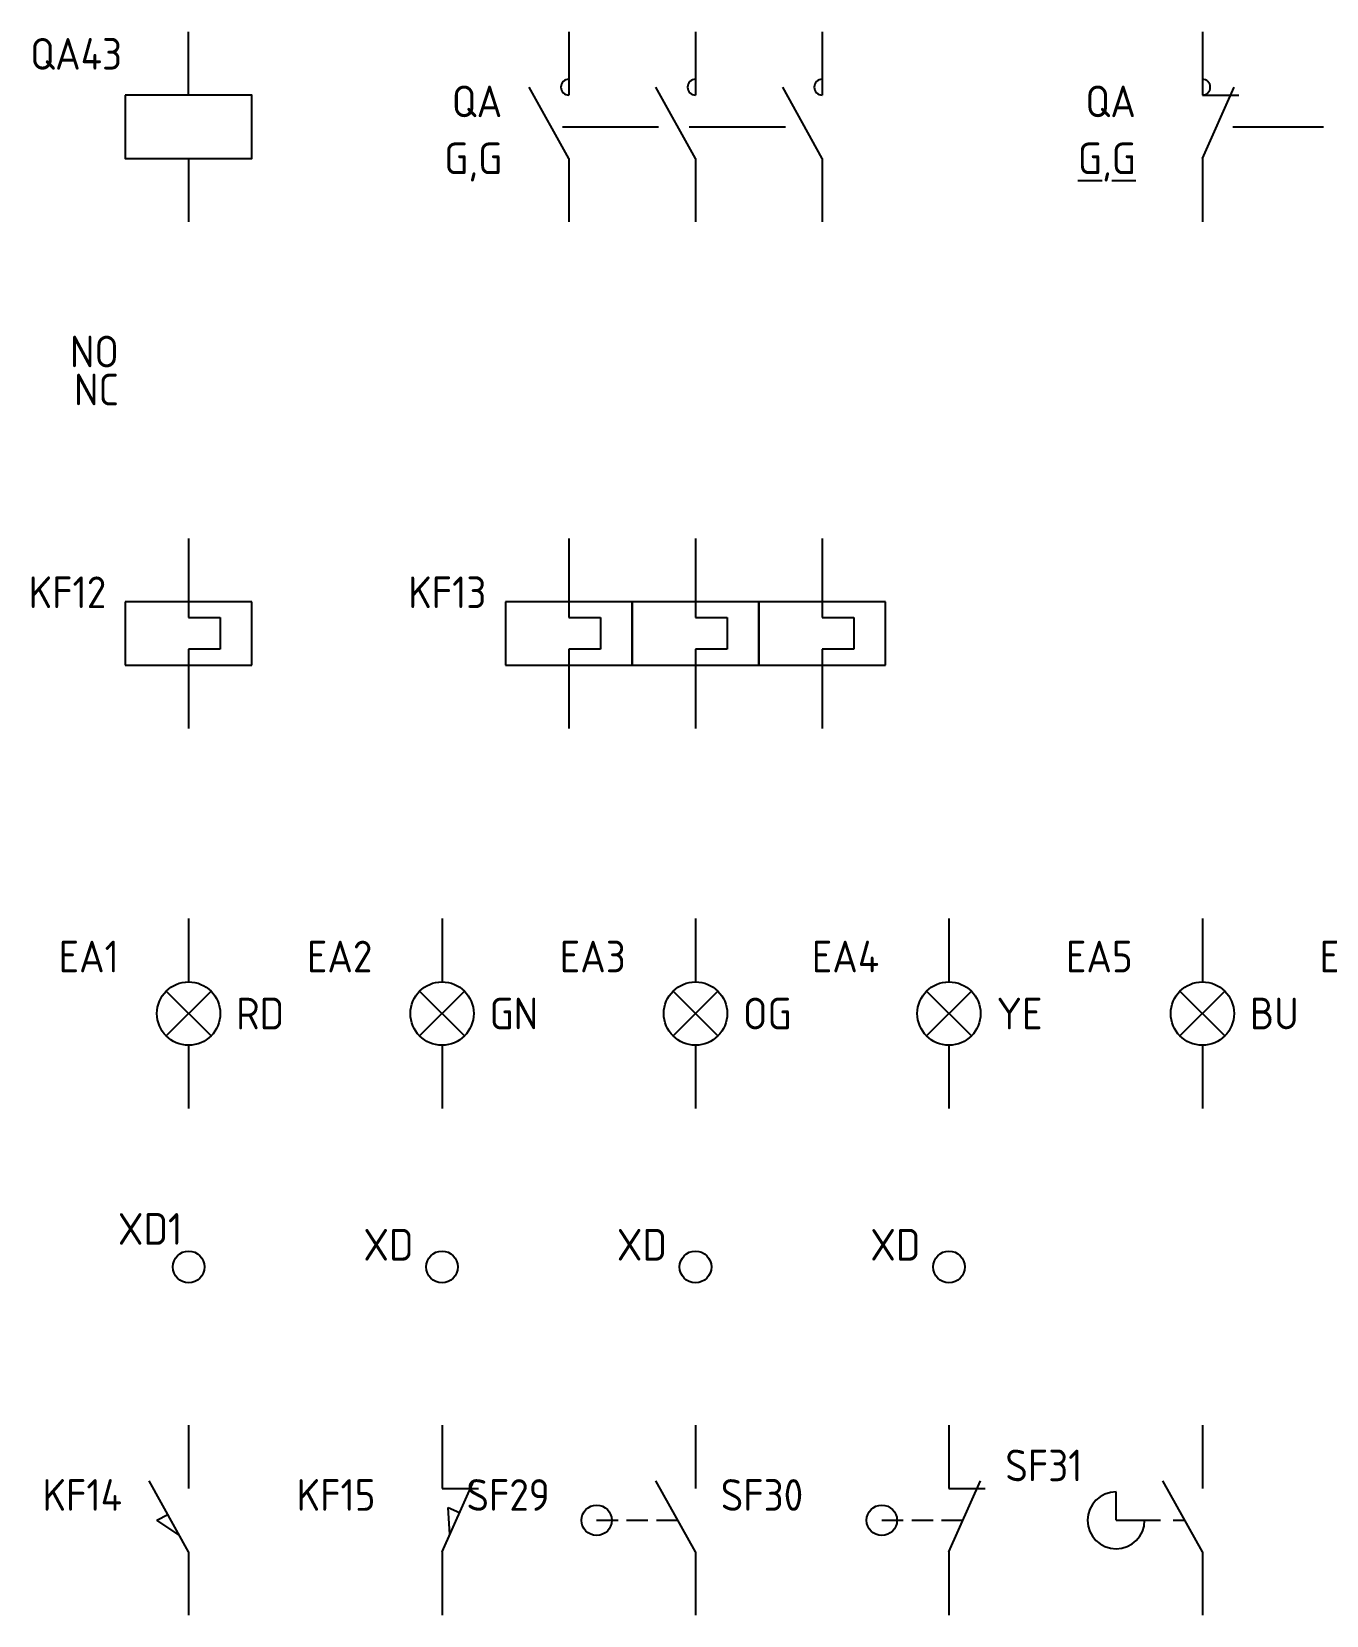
# Model space of a CAD drawing. Header units: millimetres. Extents: x 1746 to 2533, y 1027 to 2108.
# Drawn here: x 1757.6 to 1859.8, y 1422.5 to 1547.5 of the extents above; entities that cross this region are included whole.
import ezdxf
from ezdxf.enums import TextEntityAlignment as Align

# ---------------------------------------------------------------- set-up
doc = ezdxf.new("R2010")
doc.units = ezdxf.units.MM
for name, color, linetype in [('LINK', 7, 'Continuous'), ('MISC', 7, 'Continuous'), ('SYMS', 7, 'Continuous'), ('TAGS', 7, 'Continuous'), ('XREFCHILD', 7, 'Continuous')]:
    doc.layers.add(name, color=color, linetype=linetype)
doc.styles.add('WD_IEC', font='isocp2.shx', dxfattribs={"width": 0.9, "height": 4})

# ---------------------------------------------------------------- blocks, each defined once
blk = doc.blocks.new('VMS1')
for p, q in [((0, 2.5), (0, 7.5)), ((0, -2.5), (0, -7.5))]:
    blk.add_line(p, q)
blk.add_lwpolyline([(-5, 2.5), (-5, -2.5), (5, -2.5), (5, 2.5)], close=True)
at = {"style": 'WD_IEC'}
for tag, p in [('INST', (-5.25, 10.5)), ('LOC', (-5.25, 7.5)), ('TAG1', (-5.25, 4.5)), ('DESC1', (-5.25, -6.85)), ('DESC2', (-5.25, -9.85)), ('DESC3', (-5.25, -12.85))]:
    blk.add_attdef(tag, text='', height=2.5, dxfattribs=at).set_placement(p, align=Align.RIGHT)
at = {"style": 'WD_IEC', "flags": 1}
for tag, p, height in [('X2TERM01', (0, 7.5), 0.32), ('X4LINK', (-5, 0), 0.32), ('X1LINK', (5, 0), 0.32), ('ASSYCODE', (1, -4), 1), ('FAMILY', (1, -5.5), 1), ('CATDESC', (1, -7), 1), ('X8TERM02', (0, -7.5), 0.32)]:
    blk.add_attdef(tag, p, '', height=height, dxfattribs=at)
at = {"style": 'WD_IEC'}
blk.add_attdef('TERM01', text='', height=2, rotation=90, dxfattribs=at).set_placement((-1, 7.5), align=Align.RIGHT)
at = {"style": 'WD_IEC', "flags": 9}
for tag, p in [('MFG', (-6, 1)), ('CAT', (-6, -1.5))]:
    blk.add_attdef(tag, text='', height=1.5, dxfattribs=at).set_placement(p, align=Align.RIGHT)
at = {"style": 'WD_IEC'}
blk.add_attdef('TERM02', (-1, -7.5), '', height=2, rotation=90, dxfattribs=at)
at = {"lineweight": 9, "style": 'WD_IEC'}
for tag, p in [('NO', (-5.5, -16.5)), ('NC', (-5.5, -19.5))]:
    blk.add_attdef(tag, text='', height=2.5, dxfattribs=at).set_placement(p, align=Align.TOP_RIGHT)
for tag, p in [('XREFNO', (-4, -16.5)), ('XREFNC', (-4, -19.5))]:
    blk.add_attdef(tag, text='', height=2.5, dxfattribs=at).set_placement(p, align=Align.TOP_LEFT)
blk = doc.blocks.new('VMS21P')
for p, q in [((0, 7.5), (0, 2.5)), ((0, -2.5), (-3.12, 3.12)), ((0, -2.5), (0, -7.5))]:
    blk.add_line(p, q)
blk.add_arc((0, 3.12), 0.625, 90, 270)
at = {"style": 'WD_IEC'}
for tag, p in [('INST', (-5.25, 6.75)), ('LOC', (-5.25, 3.75)), ('TAG2', (-5.25, 0.75)), ('XREF', (-5.25, -3.75)), ('DESC1', (-5.25, -6.75)), ('DESC2', (-5.25, -9.75)), ('DESC3', (-5.25, -12.75))]:
    blk.add_attdef(tag, text='', height=2.5, dxfattribs=at).set_placement(p, align=Align.RIGHT)
at = {"style": 'WD_IEC', "flags": 1}
for tag, p, height in [('X2TERM01', (0, 7.5), 0.32), ('X4LINK', (-2.91, 0), 0.32), ('X1LINK', (-0.5, 0), 0.32), ('CONTACT', (4, -3.5), 1), ('FAMILY', (4, -5), 1), ('X8TERM02', (0, -7.5), 0.32)]:
    blk.add_attdef(tag, p, '', height=height, dxfattribs=at)
at = {"style": 'WD_IEC'}
blk.add_attdef('TERM01', text='', height=2, rotation=90, dxfattribs=at).set_placement((-1, 7.5), align=Align.RIGHT)
blk.add_attdef('TERM02', (-1, -7.5), '', height=2, rotation=90, dxfattribs=at)
blk = doc.blocks.new('VMS22P')
for p, q in [((0, 7.5), (0, 2.5)), ((0, -2.5), (2.5, 3.12)), ((0, 2.5), (2.87, 2.5)), ((0, -2.5), (0, -7.5))]:
    blk.add_line(p, q)
blk.add_arc((0, 3.12), 0.625, 270, 90)
at = {"style": 'WD_IEC'}
for tag, p in [('INST', (-5.25, 6.75)), ('LOC', (-5.25, 3.75)), ('TAG2', (-5.25, 0.75)), ('XREF', (-5.25, -3.75)), ('DESC1', (-5.25, -6.75)), ('DESC2', (-5.25, -9.75)), ('DESC3', (-5.25, -12.75))]:
    blk.add_attdef(tag, text='', height=2.5, dxfattribs=at).set_placement(p, align=Align.RIGHT)
at = {"style": 'WD_IEC', "flags": 1}
for tag, p, height in [('X2TERM01', (0, 7.5), 0.32), ('X4LINK', (-0.44, 0), 0.32), ('X1LINK', (2.4, 0), 0.32), ('CONTACT', (4, -3.5), 1), ('FAMILY', (4, -5), 1), ('X8TERM02', (0, -7.5), 0.32)]:
    blk.add_attdef(tag, p, '', height=height, dxfattribs=at)
at = {"style": 'WD_IEC'}
blk.add_attdef('TERM01', text='', height=2, rotation=90, dxfattribs=at).set_placement((-1, 7.5), align=Align.RIGHT)
blk.add_attdef('TERM02', (-1, -7.5), '', height=2, rotation=90, dxfattribs=at)
blk = doc.blocks.new('VOL1')
for p, q in [((0, 7.5), (0, 1.25)), ((-5, 2.5), (-5, -2.5)), ((5, 2.5), (-5, 2.5)), ((5, -2.5), (5, 2.5)), ((0, 1.25), (2.5, 1.25)), ((2.5, 1.25), (2.5, -1.25)), ((0, -1.25), (0, -7.5)), ((2.5, -1.25), (0, -1.25)), ((-5, -2.5), (5, -2.5))]:
    blk.add_line(p, q)
at = {"style": 'WD_IEC'}
for tag, p in [('INST', (-6.5, 9)), ('LOC', (-6.5, 5.5)), ('TAG1', (-6.5, 2)), ('RATING1', (-6.5, -2.5)), ('XREF', (-6.5, -6.5)), ('DESC1', (-6.5, -10.35)), ('DESC2', (-6.5, -13.85)), ('DESC3', (-6.5, -17.35))]:
    blk.add_attdef(tag, text='', height=2.5, dxfattribs=at).set_placement(p, align=Align.RIGHT)
at = {"style": 'WD_IEC', "flags": 1}
for tag, p, height in [('X2TERM01', (0, 7.5), 0.32), ('MFG', (2.75, 6.5), 1.5), ('CAT', (2.75, 4), 1.5), ('X4LINK', (-5, 0), 0.32), ('X1LINK', (5, 0), 0.32), ('ASSYCODE', (1, -4), 1), ('FAMILY', (1, -5.5), 1), ('CATDESC', (1, -7), 1), ('X8TERM02', (0, -7.5), 0.32)]:
    blk.add_attdef(tag, p, '', height=height, dxfattribs=at)
at = {"style": 'WD_IEC'}
blk.add_attdef('TERM01', text='', height=2, rotation=90, dxfattribs=at).set_placement((-1, 7.5), align=Align.RIGHT)
blk.add_attdef('TERM02', (-1, -7.5), '', height=2, rotation=90, dxfattribs=at)
blk = doc.blocks.new('VOL2')
for p, q in [((0, 7.5), (0, 1.25)), ((-5, 2.5), (-5, -2.5)), ((5, 2.5), (-5, 2.5)), ((5, -2.5), (5, 2.5)), ((0, 1.25), (2.5, 1.25)), ((2.5, 1.25), (2.5, -1.25)), ((0, -1.25), (0, -7.5)), ((2.5, -1.25), (0, -1.25)), ((-5, -2.5), (5, -2.5))]:
    blk.add_line(p, q)
at = {"style": 'WD_IEC'}
for tag, p in [('INST', (-6.5, 9)), ('LOC', (-6.5, 5.5)), ('TAG2', (-6.5, 2)), ('RATING1', (-6.5, -2.5)), ('XREF', (-6.5, -6.5)), ('DESC1', (-6.5, -10.35)), ('DESC2', (-6.5, -13.85)), ('DESC3', (-6.5, -17.35))]:
    blk.add_attdef(tag, text='', height=2.5, dxfattribs=at).set_placement(p, align=Align.RIGHT)
at = {"style": 'WD_IEC', "flags": 1}
for tag, p, height in [('X2TERM01', (0, 7.5), 0.32), ('X4LINK', (-5, 0), 0.32), ('X1LINK', (5, 0), 0.32), ('FAMILY', (1, -5.5), 1), ('X8TERM02', (0, -7.5), 0.32)]:
    blk.add_attdef(tag, p, '', height=height, dxfattribs=at)
at = {"style": 'WD_IEC'}
blk.add_attdef('TERM01', text='', height=2, rotation=90, dxfattribs=at).set_placement((-1, 7.5), align=Align.RIGHT)
blk.add_attdef('TERM02', (-1, -7.5), '', height=2, rotation=90, dxfattribs=at)
blk = doc.blocks.new('VLT1R')
for p, q in [((0, 7.5), (0, 2.5)), ((-1.77, -1.77), (1.77, 1.77)), ((1.77, -1.77), (-1.77, 1.77)), ((0, -2.5), (0, -7.5))]:
    blk.add_line(p, q)
blk.add_circle((0, 0), 2.5)
at = {"style": 'WD_IEC'}
for tag, p in [('INST', (-5.5, 10.25)), ('LOC', (-5.5, 6.75)), ('TAG1', (-5.5, 3.25)), ('DESC1', (-5.5, -6.35)), ('DESC2', (-5.5, -9.85)), ('DESC3', (-5.5, -13.35))]:
    blk.add_attdef(tag, text='', height=2.5, dxfattribs=at).set_placement(p, align=Align.RIGHT)
at = {"style": 'WD_IEC', "flags": 1}
for tag, p, height in [('X2TERM01', (0, 7.5), 0.32), ('X4LINK', (-3, 0), 0.32), ('X1LINK', (3, 0), 0.32), ('ASSYCODE', (1, -4), 1), ('FAMILY', (1, -5.5), 1), ('CATDESC', (1, -7), 1), ('X8TERM02', (0, -7.5), 0.32)]:
    blk.add_attdef(tag, p, '', height=height, dxfattribs=at)
at = {"style": 'WD_IEC'}
blk.add_attdef('TERM01', text='', height=2, rotation=90, dxfattribs=at).set_placement((-1, 7.5), align=Align.RIGHT)
at = {"style": 'WD_IEC', "flags": 9}
for tag, p in [('MFG', (-6, -0.25)), ('CAT', (-6, -2.75))]:
    blk.add_attdef(tag, text='', height=1.5, dxfattribs=at).set_placement(p, align=Align.RIGHT)
at = {"lineweight": 13, "style": 'WD_IEC'}
blk.add_attdef('COLOR', text='', height=2.5, dxfattribs=at).set_placement((3.75, 0), align=Align.MIDDLE_LEFT)
at = {"style": 'WD_IEC'}
blk.add_attdef('TERM02', (-1, -7.5), '', height=2, rotation=90, dxfattribs=at)
at = {"lineweight": 15, "style": 'WD_IEC'}
for tag, p in [('XREF', (-5.5, -18)), ('WDTAGALT', (-5.5, -22))]:
    blk.add_attdef(tag, text='', height=2.5, dxfattribs=at).set_placement(p, align=Align.RIGHT)
blk = doc.blocks.new('VLT1G')
for p, q in [((0, 7.5), (0, 2.5)), ((-1.77, -1.77), (1.77, 1.77)), ((1.77, -1.77), (-1.77, 1.77)), ((0, -2.5), (0, -7.5))]:
    blk.add_line(p, q)
blk.add_circle((0, 0), 2.5)
at = {"style": 'WD_IEC'}
for tag, p in [('INST', (-5.5, 10.25)), ('LOC', (-5.5, 6.75)), ('TAG1', (-5.5, 3.25)), ('DESC1', (-5.5, -6.35)), ('DESC2', (-5.5, -9.85)), ('DESC3', (-5.5, -13.35))]:
    blk.add_attdef(tag, text='', height=2.5, dxfattribs=at).set_placement(p, align=Align.RIGHT)
at = {"style": 'WD_IEC', "flags": 1}
for tag, p, height in [('X2TERM01', (0, 7.5), 0.32), ('X4LINK', (-3, 0), 0.32), ('X1LINK', (3, 0), 0.32), ('ASSYCODE', (1, -4), 1), ('FAMILY', (1, -5.5), 1), ('CATDESC', (1, -7), 1), ('X8TERM02', (0, -7.5), 0.32)]:
    blk.add_attdef(tag, p, '', height=height, dxfattribs=at)
at = {"style": 'WD_IEC'}
blk.add_attdef('TERM01', text='', height=2, rotation=90, dxfattribs=at).set_placement((-1, 7.5), align=Align.RIGHT)
at = {"style": 'WD_IEC', "flags": 9}
for tag, p in [('MFG', (-6, -0.25)), ('CAT', (-6, -2.75))]:
    blk.add_attdef(tag, text='', height=1.5, dxfattribs=at).set_placement(p, align=Align.RIGHT)
at = {"lineweight": 13, "style": 'WD_IEC'}
blk.add_attdef('COLOR', text='', height=2.5, dxfattribs=at).set_placement((3.75, 0), align=Align.MIDDLE_LEFT)
at = {"style": 'WD_IEC'}
blk.add_attdef('TERM02', (-1, -7.5), '', height=2, rotation=90, dxfattribs=at)
at = {"lineweight": 15, "style": 'WD_IEC'}
for tag, p in [('XREF', (-5.5, -18)), ('WDTAGALT', (-5.5, -21))]:
    blk.add_attdef(tag, text='', height=2.5, dxfattribs=at).set_placement(p, align=Align.RIGHT)
blk = doc.blocks.new('VLT1A')
for p, q in [((0, 7.5), (0, 2.5)), ((-1.77, -1.77), (1.77, 1.77)), ((1.77, -1.77), (-1.77, 1.77)), ((0, -2.5), (0, -7.5))]:
    blk.add_line(p, q)
blk.add_circle((0, 0), 2.5)
at = {"style": 'WD_IEC'}
for tag, p in [('INST', (-5.5, 10.25)), ('LOC', (-5.5, 6.75)), ('TAG1', (-5.5, 3.25)), ('DESC1', (-5.5, -6.35)), ('DESC2', (-5.5, -9.85)), ('DESC3', (-5.5, -13.35))]:
    blk.add_attdef(tag, text='', height=2.5, dxfattribs=at).set_placement(p, align=Align.RIGHT)
at = {"style": 'WD_IEC', "flags": 1}
for tag, p, height in [('X2TERM01', (0, 7.5), 0.32), ('X4LINK', (-3, 0), 0.32), ('X1LINK', (3, 0), 0.32), ('ASSYCODE', (1, -4), 1), ('FAMILY', (1, -5.5), 1), ('CATDESC', (1, -7), 1), ('X8TERM02', (0, -7.5), 0.32)]:
    blk.add_attdef(tag, p, '', height=height, dxfattribs=at)
at = {"style": 'WD_IEC'}
blk.add_attdef('TERM01', text='', height=2, rotation=90, dxfattribs=at).set_placement((-1, 7.5), align=Align.RIGHT)
at = {"style": 'WD_IEC', "flags": 9}
for tag, p in [('MFG', (-6, -0.25)), ('CAT', (-6, -2.75))]:
    blk.add_attdef(tag, text='', height=1.5, dxfattribs=at).set_placement(p, align=Align.RIGHT)
at = {"lineweight": 13, "style": 'WD_IEC'}
blk.add_attdef('COLOR', text='', height=2.5, dxfattribs=at).set_placement((3.75, 0), align=Align.MIDDLE_LEFT)
at = {"style": 'WD_IEC'}
blk.add_attdef('TERM02', (-1, -7.5), '', height=2, rotation=90, dxfattribs=at)
at = {"lineweight": 15, "style": 'WD_IEC'}
for tag, p in [('XREF', (-5.5, -18)), ('WDTAGALT', (-5.5, -21))]:
    blk.add_attdef(tag, text='', height=2.5, dxfattribs=at).set_placement(p, align=Align.RIGHT)
blk = doc.blocks.new('VLT1Y')
for p, q in [((0, 7.5), (0, 2.5)), ((-1.77, -1.77), (1.77, 1.77)), ((1.77, -1.77), (-1.77, 1.77)), ((0, -2.5), (0, -7.5))]:
    blk.add_line(p, q)
blk.add_circle((0, 0), 2.5)
at = {"style": 'WD_IEC'}
for tag, p in [('INST', (-5.5, 10.25)), ('LOC', (-5.5, 6.75)), ('TAG1', (-5.5, 3.25)), ('DESC1', (-5.5, -6.35)), ('DESC2', (-5.5, -9.85)), ('DESC3', (-5.5, -13.35))]:
    blk.add_attdef(tag, text='', height=2.5, dxfattribs=at).set_placement(p, align=Align.RIGHT)
at = {"style": 'WD_IEC', "flags": 1}
for tag, p, height in [('X2TERM01', (0, 7.5), 0.32), ('X4LINK', (-3, 0), 0.32), ('X1LINK', (3, 0), 0.32), ('ASSYCODE', (1, -4), 1), ('FAMILY', (1, -5.5), 1), ('CATDESC', (1, -7), 1), ('X8TERM02', (0, -7.5), 0.32)]:
    blk.add_attdef(tag, p, '', height=height, dxfattribs=at)
at = {"style": 'WD_IEC'}
blk.add_attdef('TERM01', text='', height=2, rotation=90, dxfattribs=at).set_placement((-1, 7.5), align=Align.RIGHT)
at = {"style": 'WD_IEC', "flags": 9}
for tag, p in [('MFG', (-6, -0.25)), ('CAT', (-6, -2.75))]:
    blk.add_attdef(tag, text='', height=1.5, dxfattribs=at).set_placement(p, align=Align.RIGHT)
at = {"lineweight": 13, "style": 'WD_IEC'}
blk.add_attdef('COLOR', text='', height=2.5, dxfattribs=at).set_placement((3.75, 0), align=Align.MIDDLE_LEFT)
at = {"style": 'WD_IEC'}
blk.add_attdef('TERM02', (-1, -7.5), '', height=2, rotation=90, dxfattribs=at)
at = {"lineweight": 15, "style": 'WD_IEC'}
for tag, p in [('XREF', (-5.5, -18)), ('WDTAGALT', (-5.5, -21.5))]:
    blk.add_attdef(tag, text='', height=2.5, dxfattribs=at).set_placement(p, align=Align.RIGHT)
blk = doc.blocks.new('VLT1B')
for p, q in [((0, 7.5), (0, 2.5)), ((-1.77, -1.77), (1.77, 1.77)), ((1.77, -1.77), (-1.77, 1.77)), ((0, -2.5), (0, -7.5))]:
    blk.add_line(p, q)
blk.add_circle((0, 0), 2.5)
at = {"style": 'WD_IEC'}
for tag, p in [('INST', (-5.5, 10.25)), ('LOC', (-5.5, 6.75)), ('TAG1', (-5.5, 3.25)), ('DESC1', (-5.5, -6.35)), ('DESC2', (-5.5, -9.85)), ('DESC3', (-5.5, -13.35))]:
    blk.add_attdef(tag, text='', height=2.5, dxfattribs=at).set_placement(p, align=Align.RIGHT)
at = {"style": 'WD_IEC', "flags": 1}
for tag, p, height in [('X2TERM01', (0, 7.5), 0.32), ('X4LINK', (-3, 0), 0.32), ('X1LINK', (3, 0), 0.32), ('ASSYCODE', (1, -4), 1), ('FAMILY', (1, -5.5), 1), ('CATDESC', (1, -7), 1), ('X8TERM02', (0, -7.5), 0.32)]:
    blk.add_attdef(tag, p, '', height=height, dxfattribs=at)
at = {"style": 'WD_IEC'}
blk.add_attdef('TERM01', text='', height=2, rotation=90, dxfattribs=at).set_placement((-1, 7.5), align=Align.RIGHT)
at = {"style": 'WD_IEC', "flags": 9}
for tag, p in [('MFG', (-6, -0.25)), ('CAT', (-6, -2.75))]:
    blk.add_attdef(tag, text='', height=1.5, dxfattribs=at).set_placement(p, align=Align.RIGHT)
at = {"lineweight": 13, "style": 'WD_IEC'}
blk.add_attdef('COLOR', text='', height=2.5, dxfattribs=at).set_placement((3.75, 0), align=Align.MIDDLE_LEFT)
at = {"style": 'WD_IEC'}
blk.add_attdef('TERM02', (-1, -7.5), '', height=2, rotation=90, dxfattribs=at)
at = {"lineweight": 15, "style": 'WD_IEC'}
for tag, p in [('XREF', (-5.5, -18)), ('WDTAGALT', (-5.5, -21.5))]:
    blk.add_attdef(tag, text='', height=2.5, dxfattribs=at).set_placement(p, align=Align.RIGHT)
blk = doc.blocks.new('VLT1W')
for p, q in [((0, 7.5), (0, 2.5)), ((-1.77, -1.77), (1.77, 1.77)), ((1.77, -1.77), (-1.77, 1.77)), ((0, -2.5), (0, -7.5))]:
    blk.add_line(p, q)
blk.add_circle((0, 0), 2.5)
at = {"style": 'WD_IEC'}
for tag, p in [('INST', (-5.5, 10.25)), ('LOC', (-5.5, 6.75)), ('TAG1', (-5.5, 3.25)), ('DESC1', (-5.5, -6.35)), ('DESC2', (-5.5, -9.85)), ('DESC3', (-5.5, -13.35))]:
    blk.add_attdef(tag, text='', height=2.5, dxfattribs=at).set_placement(p, align=Align.RIGHT)
at = {"style": 'WD_IEC', "flags": 1}
for tag, p, height in [('X2TERM01', (0, 7.5), 0.32), ('X4LINK', (-3, 0), 0.32), ('X1LINK', (3, 0), 0.32), ('ASSYCODE', (1, -4), 1), ('FAMILY', (1, -5.5), 1), ('CATDESC', (1, -7), 1), ('X8TERM02', (0, -7.5), 0.32)]:
    blk.add_attdef(tag, p, '', height=height, dxfattribs=at)
at = {"style": 'WD_IEC'}
blk.add_attdef('TERM01', text='', height=2, rotation=90, dxfattribs=at).set_placement((-1, 7.5), align=Align.RIGHT)
at = {"style": 'WD_IEC', "flags": 9}
for tag, p in [('MFG', (-6, -0.25)), ('CAT', (-6, -2.75))]:
    blk.add_attdef(tag, text='', height=1.5, dxfattribs=at).set_placement(p, align=Align.RIGHT)
at = {"lineweight": 13, "style": 'WD_IEC'}
blk.add_attdef('COLOR', text='', height=2.5, dxfattribs=at).set_placement((3.75, 0), align=Align.MIDDLE_LEFT)
at = {"style": 'WD_IEC'}
blk.add_attdef('TERM02', (-1, -7.5), '', height=2, rotation=90, dxfattribs=at)
at = {"lineweight": 15, "style": 'WD_IEC'}
for tag, p in [('XREF', (-5.5, -18)), ('WDTAGALT', (-5.5, -21.5))]:
    blk.add_attdef(tag, text='', height=2.5, dxfattribs=at).set_placement(p, align=Align.RIGHT)
blk = doc.blocks.new('VT0_02')
blk.add_circle((0, 0), 1.25)
at = {"style": 'WD_IEC'}
blk.add_attdef('TAG1', text='', height=2.5, dxfattribs=at).set_placement((-0.5, 1.75), align=Align.RIGHT)
at = {"style": 'WD_IEC', "flags": 1}
for tag, p in [('X2TERM01', (0, 1.25)), ('X4TERM01', (-1.25, 0)), ('X1TERM01', (1.25, 0)), ('X8TERM01', (0, -1.25))]:
    blk.add_attdef(tag, p, '', height=0.32, dxfattribs=at)
blk = doc.blocks.new('VT0W02')
blk.add_circle((0, 0), 1.25)
at = {"style": 'WD_IEC', "flags": 1}
for tag, p, height in [('ASSYCODE', (2.75, 10.75), 1), ('CATDESC', (2.75, 9.25), 1), ('MFG', (2.75, 7.25), 1.5), ('CAT', (2.75, 4.75), 1.5), ('X2TERM01', (0, 1.25), 0.25), ('X2TERMDESC01', (0, 1.75), 0.4), ('X4TERM01', (-1.25, 0), 0.25), ('X4TERMDESC01', (-1.25, 0.5), 0.4), ('STRIPSEQ', (0, 0), 0.025), ('X1TERM01', (1.25, 0), 0.25), ('X1TERMDESC01', (1.25, 0.5), 0.4), ('LINKTERM', (0, -0.0375), 0.025), ('X8TERM01', (0, -1.25), 0.25), ('X8TERMDESC01', (0, -0.75), 0.4)]:
    blk.add_attdef(tag, p, '', height=height, dxfattribs=at)
at = {"style": 'WD_IEC'}
for tag, p in [('INST', (-2.25, 6.5)), ('LOC', (-2.25, 3.5)), ('DESC1', (-2.25, -6.25)), ('DESC2', (-2.25, -9.25)), ('DESC3', (-2.25, -12.25))]:
    blk.add_attdef(tag, text='', height=2.5, dxfattribs=at).set_placement(p, align=Align.RIGHT)
at = {"style": 'WD_IEC', "flags": 8}
for tag, p in [('TAGSTRIP', (-2.25, 0.5)), ('WIRENO', (-2.25, -3.25))]:
    blk.add_attdef(tag, text='', height=2.5, dxfattribs=at).set_placement(p, align=Align.RIGHT)
blk = doc.blocks.new('VT0002')
blk.add_circle((0, 0), 1.25)
at = {"style": 'WD_IEC', "flags": 1}
for tag, p, height in [('ASSYCODE', (2.75, 10.75), 1), ('CATDESC', (2.75, 9.25), 1), ('MFG', (2.75, 7.25), 1.5), ('CAT', (2.75, 4.75), 1.5), ('X2PIN01', (0, 2.25), 0.25), ('X4PIN01', (-1.25, 1), 0.25), ('X2TERM01', (0, 1.25), 0.25), ('X2TERMDESC01', (0, 1.75), 0.4), ('X1PIN01', (1.25, 1), 0.25), ('X4TERM01', (-1.25, 0), 0.25), ('X4TERMDESC01', (-1.25, 0.5), 0.4), ('STRIPSEQ', (0, 0), 0.025), ('X8PIN01', (0, -0.25), 0.25), ('X1TERM01', (1.25, 0), 0.25), ('X1TERMDESC01', (1.25, 0.5), 0.4), ('LINKTERM', (0, -0.04), 0.025), ('X8TERM01', (0, -1.25), 0.25), ('X8TERMDESC01', (0, -0.75), 0.4)]:
    blk.add_attdef(tag, p, '', height=height, dxfattribs=at)
at = {"style": 'WD_IEC'}
for tag, p in [('INST', (-2.25, 6.5)), ('LOC', (-2.25, 3.5)), ('DESC1', (-2.25, -6.25)), ('DESC2', (-2.25, -9.25)), ('DESC3', (-2.25, -12.25))]:
    blk.add_attdef(tag, text='', height=2.5, dxfattribs=at).set_placement(p, align=Align.RIGHT)
at = {"style": 'WD_IEC', "flags": 8}
for tag, height, p in [('TAGSTRIP', 2.5, (-2.25, 0.5)), ('TERM01', 2, (-2.25, -3.25))]:
    blk.add_attdef(tag, text='', height=height, dxfattribs=at).set_placement(p, align=Align.RIGHT)
blk = doc.blocks.new('VT1002')
blk.add_circle((0, 0), 1.25)
at = {"style": 'WD_IEC', "flags": 1}
for tag, p, height in [('ASSYCODE', (2.75, 10.75), 1), ('CATDESC', (2.75, 9.25), 1), ('MFG', (2.75, 7.25), 1.5), ('CAT', (2.75, 4.75), 1.5), ('X2PIN01', (0, 2.25), 0.25), ('X4PIN01', (-1.25, 1), 0.25), ('X2TERM01', (0, 1.25), 0.25), ('X2TERMDESC01', (0, 1.75), 0.4), ('X1PIN01', (1.25, 1), 0.25), ('X4TERM01', (-1.25, 0), 0.25), ('X4TERMDESC01', (-1.25, 0.5), 0.4), ('STRIPSEQ', (0, 0), 0.025), ('X8PIN01', (0, -0.25), 0.25), ('X1TERM01', (1.25, 0), 0.25), ('X1TERMDESC01', (1.25, 0.5), 0.4), ('LINKTERM', (0, -0.04), 0.025), ('X8TERM01', (0, -1.25), 0.25), ('X8TERMDESC01', (0, -0.75), 0.4)]:
    blk.add_attdef(tag, p, '', height=height, dxfattribs=at)
at = {"style": 'WD_IEC'}
for tag, p in [('INST', (-2.25, 6.5)), ('LOC', (-2.25, 3.5)), ('DESC1', (-2.25, -6.25)), ('DESC2', (-2.25, -9.25)), ('DESC3', (-2.25, -12.25))]:
    blk.add_attdef(tag, text='', height=2.5, dxfattribs=at).set_placement(p, align=Align.RIGHT)
at = {"style": 'WD_IEC', "flags": 8}
for tag, height, p in [('TAGSTRIP', 2.5, (-2.25, 0.5)), ('TERM01', 2, (-2.25, -3.25))]:
    blk.add_attdef(tag, text='', height=height, dxfattribs=at).set_placement(p, align=Align.RIGHT)
blk = doc.blocks.new('VLS11')
for p, q in [((0, 7.5), (0, 2.5)), ((0, -2.5), (-3.12, 3.12)), ((-2.5, 0), (-1.65, 0.47)), ((-0.74, -1.18), (-2.5, 0)), ((0, -2.5), (0, -7.5))]:
    blk.add_line(p, q)
at = {"style": 'WD_IEC'}
for tag, p in [('INST', (-5.25, 6.75)), ('LOC', (-5.25, 3.75)), ('TAG1', (-5.25, 0.75)), ('XREF', (-5.25, -3.75)), ('DESC1', (-5.25, -6.75)), ('DESC2', (-5.25, -9.75)), ('DESC3', (-5.25, -12.75))]:
    blk.add_attdef(tag, text='', height=2.5, dxfattribs=at).set_placement(p, align=Align.RIGHT)
at = {"style": 'WD_IEC', "flags": 1}
for tag, p, height in [('X2TERM01', (0, 7.5), 0.32), ('MFG', (2.75, 6.5), 1.5), ('CAT', (2.75, 4), 1.5), ('X4LINK', (-3.42, 0), 0.32), ('X1LINK', (0, 0), 0.32), ('CONTACT', (1, -2.5), 1), ('ASSYCODE', (1, -4), 1), ('COMMON', (2.25, -3.75), 1), ('FAMILY', (1, -5.5), 1), ('CATDESC', (1, -7), 1), ('X8TERM02', (0, -7.5), 0.32)]:
    blk.add_attdef(tag, p, '', height=height, dxfattribs=at)
at = {"style": 'WD_IEC'}
blk.add_attdef('TERM01', text='', height=2, rotation=90, dxfattribs=at).set_placement((-1, 7.5), align=Align.RIGHT)
blk.add_attdef('TERM02', (-1, -7.5), '', height=2, rotation=90, dxfattribs=at)
at = {"lineweight": 15, "style": 'WD_IEC'}
blk.add_attdef('WDTAGALT', text='', height=2.5, dxfattribs=at).set_placement((-5.25, -15.75), align=Align.RIGHT)
blk = doc.blocks.new('VLS12')
for p, q in [((0, 7.5), (0, 2.5)), ((0, -2.5), (2.5, 3.12)), ((0, 2.5), (2.87, 2.5)), ((0.61, -1.12), (0.49, 1)), ((0.49, 1), (1.38, 0.61)), ((0, -2.5), (0, -7.5))]:
    blk.add_line(p, q)
at = {"style": 'WD_IEC'}
for tag, p in [('INST', (-5.25, 7.75)), ('LOC', (-5.25, 4.25)), ('TAG1', (-5.25, 0.75)), ('XREF', (-5.25, -3.75)), ('DESC1', (-5.25, -7.6)), ('DESC2', (-5.25, -11.1)), ('DESC3', (-5.25, -14.6))]:
    blk.add_attdef(tag, text='', height=2.5, dxfattribs=at).set_placement(p, align=Align.RIGHT)
at = {"style": 'WD_IEC', "flags": 1}
for tag, p, height in [('X2TERM01', (0, 7.5), 0.32), ('MFG', (2.75, 6.5), 1.5), ('CAT', (2.75, 4), 1.5), ('X4LINK', (-0.94, 0), 0.32), ('X1LINK', (1.88, 0), 0.32), ('CONTACT', (1, -2.5), 1), ('ASSYCODE', (1, -4), 1), ('COMMON', (2.25, -3.75), 1), ('FAMILY', (1, -5.5), 1), ('CATDESC', (1, -7), 1), ('X8TERM02', (0, -7.5), 0.32)]:
    blk.add_attdef(tag, p, '', height=height, dxfattribs=at)
at = {"style": 'WD_IEC'}
blk.add_attdef('TERM01', text='', height=2, rotation=90, dxfattribs=at).set_placement((-1, 7.5), align=Align.RIGHT)
blk.add_attdef('TERM02', (-1, -7.5), '', height=2, rotation=90, dxfattribs=at)
at = {"lineweight": 15, "style": 'WD_IEC'}
blk.add_attdef('WDTAGALT', text='', height=2.5, dxfattribs=at).set_placement((-5, -18), align=Align.RIGHT)
blk = doc.blocks.new('VLS11C')
for p, q in [((0, 7.5), (0, 2.5)), ((0, -2.5), (-3.12, 3.12)), ((-7.8, 0), (-6.11, 0)), ((-7.8, 0), (-6.11, 0)), ((-5.44, 0), (-3.75, 0)), ((-5.44, 0), (-3.75, 0)), ((-3.08, 0), (-1.39, 0)), ((-3.08, 0), (-1.39, 0)), ((0, -2.5), (0, -7.5))]:
    blk.add_line(p, q)
at = {"linetype": 'Continuous'}
blk.add_circle((-7.8, 0), 1.2, dxfattribs=at)
at = {"style": 'WD_IEC'}
for tag, p in [('INST', (-11.5, 6.75)), ('LOC', (-11.5, 3.75)), ('TAG1', (-11.5, 0.75)), ('XREF', (-11.5, -3.75)), ('DESC1', (-11.5, -6.75)), ('DESC2', (-11.5, -9.75)), ('DESC3', (-11.5, -12.75))]:
    blk.add_attdef(tag, text='', height=2.5, dxfattribs=at).set_placement(p, align=Align.RIGHT)
at = {"style": 'WD_IEC', "flags": 1}
for tag, p, height in [('X2TERM01', (0, 7.5), 0.32), ('MFG', (2.75, 6.5), 1.5), ('CAT', (2.75, 4), 1.5), ('X1LINK', (0, 0), 0.32), ('CONTACT', (1.07, -1.4), 1), ('COMMON', (2.32, -2.65), 1), ('ASSYCODE', (1, -4), 1), ('FAMILY', (1, -5.5), 1), ('CATDESC', (1, -7), 1), ('X8TERM02', (0, -7.5), 0.32)]:
    blk.add_attdef(tag, p, '', height=height, dxfattribs=at)
at = {"style": 'WD_IEC'}
blk.add_attdef('TERM01', text='', height=2, rotation=90, dxfattribs=at).set_placement((-1, 7.5), align=Align.RIGHT)
blk.add_attdef('TERM02', (-1, -7.5), '', height=2, rotation=90, dxfattribs=at)
at = {"lineweight": 15, "style": 'WD_IEC'}
blk.add_attdef('WDTAGALT', text='', height=2.5, dxfattribs=at).set_placement((-11.5, -15.75), align=Align.RIGHT)
blk = doc.blocks.new('VLS12C')
for p, q in [((0, 7.5), (0, 2.5)), ((0, -2.5), (2.5, 3.12)), ((0, 2.5), (2.87, 2.5)), ((-5.3, 0), (-3.61, 0)), ((-5.3, 0), (-3.61, 0)), ((-2.94, 0), (-1.25, 0)), ((-2.94, 0), (-1.25, 0)), ((-0.58, 0), (1.11, 0)), ((-0.58, 0), (1.11, 0)), ((0, -2.5), (0, -7.5))]:
    blk.add_line(p, q)
at = {"linetype": 'Continuous'}
blk.add_circle((-5.3, 0), 1.2, dxfattribs=at)
at = {"style": 'WD_IEC'}
for tag, p in [('INST', (-11.5, 6.75)), ('LOC', (-11.5, 3.75)), ('TAG1', (-11.5, 0.75)), ('XREF', (-11.5, -3.75)), ('DESC1', (-11.5, -6.75)), ('DESC2', (-11.5, -9.75)), ('DESC3', (-11.5, -12.75))]:
    blk.add_attdef(tag, text='', height=2.5, dxfattribs=at).set_placement(p, align=Align.RIGHT)
at = {"style": 'WD_IEC', "flags": 1}
for tag, p, height in [('X2TERM01', (0, 7.5), 0.32), ('MFG', (2.75, 6.5), 1.5), ('CAT', (2.75, 4), 1.5), ('X1LINK', (2, 0), 0.32), ('CONTACT', (1.05, -1.35), 1), ('COMMON', (2.3, -2.6), 1), ('ASSYCODE', (1, -4), 1), ('FAMILY', (1, -5.5), 1), ('CATDESC', (1, -7), 1), ('X8TERM02', (0, -7.5), 0.32)]:
    blk.add_attdef(tag, p, '', height=height, dxfattribs=at)
at = {"style": 'WD_IEC'}
blk.add_attdef('TERM01', text='', height=2, rotation=90, dxfattribs=at).set_placement((-1, 7.5), align=Align.RIGHT)
blk.add_attdef('TERM02', (-1, -7.5), '', height=2, rotation=90, dxfattribs=at)
at = {"lineweight": 15, "style": 'WD_IEC'}
blk.add_attdef('WDTAGALT', text='', height=2.5, dxfattribs=at).set_placement((-11.5, -15.75), align=Align.RIGHT)
blk = doc.blocks.new('VLS11S13')
for p, q in [((0, 7.5), (0, 2.5)), ((0, -2.5), (-3.12, 3.12)), ((-6.81, 0), (-6.81, 2.25)), ((-6.81, 0), (-6.81, 0)), ((-6.81, 0), (-4.31, 0)), ((-4.31, 0), (-3.31, 0)), ((-2.31, 0), (-1.39, 0)), ((0, -2.5), (0, -7.5))]:
    blk.add_line(p, q)
blk.add_arc((-6.81, 0), 2.25, 90, 0)
at = {"style": 'WD_IEC'}
for tag, p in [('INST', (-9.46, 9.08)), ('LOC', (-9.46, 6.08)), ('TAG1', (-9.46, 3.08)), ('DESC1', (-9.46, -10.03)), ('DESC2', (-9.46, -13.03)), ('DESC3', (-9.46, -16.03))]:
    blk.add_attdef(tag, text='', height=2.5, dxfattribs=at).set_placement(p, align=Align.RIGHT)
at = {"style": 'WD_IEC', "flags": 1}
for tag, p, height in [('X2TERM01', (0, 7.5), 0.32), ('CONTACT', (0.75, 3.89), 1), ('COMMON', (2, 2.64), 1), ('MFG', (-13.4, -0.35), 1.5), ('X1LINK', (0, 0), 0.32), ('CAT', (-13.4, -2.92), 1.5), ('ASSYCODE', (1, -3.5), 1), ('FAMILY', (1, -5), 1), ('CATDESC', (1, -6.5), 1), ('X8TERM02', (0, -7.5), 0.32)]:
    blk.add_attdef(tag, p, '', height=height, dxfattribs=at)
at = {"style": 'WD_IEC'}
blk.add_attdef('TERM01', text='', height=2, rotation=90, dxfattribs=at).set_placement((-1, 7.5), align=Align.RIGHT)
blk.add_attdef('TERM02', (-1.1, -7.8), '', height=2, rotation=90, dxfattribs=at)
at = {"lineweight": 15, "style": 'WD_IEC'}
blk.add_attdef('XREF', text='', height=2.5, dxfattribs=at).set_placement((-9.46, -7.03), align=Align.RIGHT)
at = {"style": 'WD_IEC', "width": 0.9}
blk.add_attdef('WDTAGALT', text='', height=2.5, dxfattribs=at).set_placement((-9.46, -19.03), align=Align.RIGHT)

msp = doc.modelspace()

# ---------------------------------------------------------------- linework, layer by layer
at = {"layer": 'LINK'}
for points in [[(1799.5, 1540), (1807.09, 1540)], [(1809.5, 1540), (1817.09, 1540)], [(1852.4, 1540), (1859.56, 1540)], [(1805, 1500), (1805, 1500)], [(1815, 1500), (1815, 1500)]]:
    msp.add_lwpolyline(points, dxfattribs=at)

# ---------------------------------------------------------------- block references
at = {"layer": 'SYMS'}
ref = msp.add_blockref('VMS1', (1770, 1540), dxfattribs=at)
ref.add_attrib('NC', 'NC', dxfattribs={"layer": 'MISC', "lineweight": 9, "height": 2.5, "style": 'WD_IEC'}).set_placement((1764.5, 1520.5), align=Align.TOP_RIGHT)
ref.add_attrib('NO', 'NO', dxfattribs={"layer": 'MISC', "lineweight": 9, "height": 2.5, "style": 'WD_IEC'}).set_placement((1764.5, 1523.5), align=Align.TOP_RIGHT)
ref.add_attrib('TAG1', 'QA43', dxfattribs={"layer": 'TAGS', "height": 2.5, "style": 'WD_IEC'}).set_placement((1764.75, 1544.5), align=Align.RIGHT)
ref = msp.add_blockref('VMS21P', (1800, 1540), dxfattribs=at)
ref.add_attrib('XREF', 'G,G', dxfattribs={"layer": 'XREFCHILD', "height": 2.5, "style": 'WD_IEC'}).set_placement((1794.75, 1536.25), align=Align.RIGHT)
ref.add_attrib('TAG2', 'QA', dxfattribs={"layer": 'TAGS', "height": 2.5, "style": 'WD_IEC'}).set_placement((1794.75, 1540.75), align=Align.RIGHT)
for name, p in [('VMS21P', (1810, 1540)), ('VMS21P', (1820, 1540)), ('VOL2', (1810, 1500)), ('VOL2', (1820, 1500))]:
    msp.add_blockref(name, p, dxfattribs=at)
ref = msp.add_blockref('VMS22P', (1850, 1540), dxfattribs=at)
ref.add_attrib('XREF', '%%uG%%u,%%uG%%u', dxfattribs={"layer": 'XREFCHILD', "height": 2.5, "style": 'WD_IEC'}).set_placement((1844.75, 1536.25), align=Align.RIGHT)
ref.add_attrib('TAG2', 'QA', dxfattribs={"layer": 'TAGS', "height": 2.5, "style": 'WD_IEC'}).set_placement((1844.75, 1540.75), align=Align.RIGHT)
ref = msp.add_blockref('VOL1', (1770, 1500), dxfattribs=at)
ref.add_attrib('TAG1', 'KF12', dxfattribs={"layer": 'TAGS', "height": 2.5, "style": 'WD_IEC'}).set_placement((1763.5, 1502), align=Align.RIGHT)
ref = msp.add_blockref('VOL1', (1800, 1500), dxfattribs=at)
ref.add_attrib('TAG1', 'KF13', dxfattribs={"layer": 'TAGS', "height": 2.5, "style": 'WD_IEC'}).set_placement((1793.5, 1502), align=Align.RIGHT)
ref = msp.add_blockref('VLT1R', (1770, 1470), dxfattribs=at)
ref.add_attrib('COLOR', 'RD', dxfattribs={"layer": 'MISC', "lineweight": 13, "height": 2.5, "style": 'WD_IEC'}).set_placement((1773.75, 1470), align=Align.MIDDLE_LEFT)
ref.add_attrib('TAG1', 'EA1', dxfattribs={"layer": 'TAGS', "height": 2.5, "style": 'WD_IEC'}).set_placement((1764.5, 1473.25), align=Align.RIGHT)
ref = msp.add_blockref('VLT1G', (1790, 1470), dxfattribs=at)
ref.add_attrib('COLOR', 'GN', dxfattribs={"layer": 'MISC', "lineweight": 13, "height": 2.5, "style": 'WD_IEC'}).set_placement((1793.75, 1470), align=Align.MIDDLE_LEFT)
ref.add_attrib('TAG1', 'EA2', dxfattribs={"layer": 'TAGS', "height": 2.5, "style": 'WD_IEC'}).set_placement((1784.5, 1473.25), align=Align.RIGHT)
ref = msp.add_blockref('VLT1A', (1810, 1470), dxfattribs=at)
ref.add_attrib('COLOR', 'OG', dxfattribs={"layer": 'MISC', "lineweight": 13, "height": 2.5, "style": 'WD_IEC'}).set_placement((1813.75, 1470), align=Align.MIDDLE_LEFT)
ref.add_attrib('TAG1', 'EA3', dxfattribs={"layer": 'TAGS', "height": 2.5, "style": 'WD_IEC'}).set_placement((1804.5, 1473.25), align=Align.RIGHT)
ref = msp.add_blockref('VLT1Y', (1830, 1470), dxfattribs=at)
ref.add_attrib('COLOR', 'YE', dxfattribs={"layer": 'MISC', "lineweight": 13, "height": 2.5, "style": 'WD_IEC'}).set_placement((1833.75, 1470), align=Align.MIDDLE_LEFT)
ref.add_attrib('TAG1', 'EA4', dxfattribs={"layer": 'TAGS', "height": 2.5, "style": 'WD_IEC'}).set_placement((1824.5, 1473.25), align=Align.RIGHT)
ref = msp.add_blockref('VLT1B', (1850, 1470), dxfattribs=at)
ref.add_attrib('COLOR', 'BU', dxfattribs={"layer": 'MISC', "lineweight": 13, "height": 2.5, "style": 'WD_IEC'}).set_placement((1853.75, 1470), align=Align.MIDDLE_LEFT)
ref.add_attrib('TAG1', 'EA5', dxfattribs={"layer": 'TAGS', "height": 2.5, "style": 'WD_IEC'}).set_placement((1844.5, 1473.25), align=Align.RIGHT)
ref = msp.add_blockref('VLT1W', (1870, 1470), dxfattribs=at)
ref.add_attrib('COLOR', 'WH', dxfattribs={"layer": 'MISC', "lineweight": 13, "height": 2.5, "style": 'WD_IEC'}).set_placement((1873.75, 1470), align=Align.MIDDLE_LEFT)
ref.add_attrib('TAG1', 'EA6', dxfattribs={"layer": 'TAGS', "height": 2.5, "style": 'WD_IEC'}).set_placement((1864.5, 1473.25), align=Align.RIGHT)
ref = msp.add_blockref('VT0_02', (1770, 1450), dxfattribs=at)
ref.add_attrib('TAG1', 'XD1', dxfattribs={"layer": 'TAGS', "height": 2.5, "style": 'WD_IEC'}).set_placement((1769.5, 1451.75), align=Align.RIGHT)
ref = msp.add_blockref('VT0W02', (1790, 1450), dxfattribs=at)
ref.add_attrib('TAGSTRIP', 'XD', dxfattribs={"layer": 'TAGS', "height": 2.5, "style": 'WD_IEC', "flags": 8}).set_placement((1787.75, 1450.5), align=Align.RIGHT)
ref = msp.add_blockref('VT0002', (1810, 1450), dxfattribs=at)
ref.add_attrib('TAGSTRIP', 'XD', dxfattribs={"layer": 'TAGS', "height": 2.5, "style": 'WD_IEC', "flags": 8}).set_placement((1807.75, 1450.5), align=Align.RIGHT)
ref = msp.add_blockref('VT1002', (1830, 1450), dxfattribs=at)
ref.add_attrib('TAGSTRIP', 'XD', dxfattribs={"layer": 'TAGS', "height": 2.5, "style": 'WD_IEC', "flags": 8}).set_placement((1827.75, 1450.5), align=Align.RIGHT)
ref = msp.add_blockref('VLS11', (1770, 1430), dxfattribs=at)
ref.add_attrib('TAG1', 'KF14', dxfattribs={"layer": 'TAGS', "height": 2.5, "style": 'WD_IEC'}).set_placement((1764.75, 1430.75), align=Align.RIGHT)
ref = msp.add_blockref('VLS12', (1790, 1430), dxfattribs=at)
ref.add_attrib('TAG1', 'KF15', dxfattribs={"layer": 'TAGS', "height": 2.5, "style": 'WD_IEC'}).set_placement((1784.75, 1430.75), align=Align.RIGHT)
ref = msp.add_blockref('VLS11C', (1810, 1430), dxfattribs=at)
ref.add_attrib('TAG1', 'SF29', dxfattribs={"layer": 'TAGS', "height": 2.5, "style": 'WD_IEC'}).set_placement((1798.5, 1430.75), align=Align.RIGHT)
ref = msp.add_blockref('VLS12C', (1830, 1430), dxfattribs=at)
ref.add_attrib('TAG1', 'SF30', dxfattribs={"layer": 'TAGS', "height": 2.5, "style": 'WD_IEC'}).set_placement((1818.5, 1430.75), align=Align.RIGHT)
ref = msp.add_blockref('VLS11S13', (1850, 1430), dxfattribs=at)
ref.add_attrib('TAG1', 'SF31', dxfattribs={"layer": 'TAGS', "height": 2.5, "style": 'WD_IEC'}).set_placement((1840.54, 1433.08), align=Align.RIGHT)

doc.saveas('drawing.dxf')
